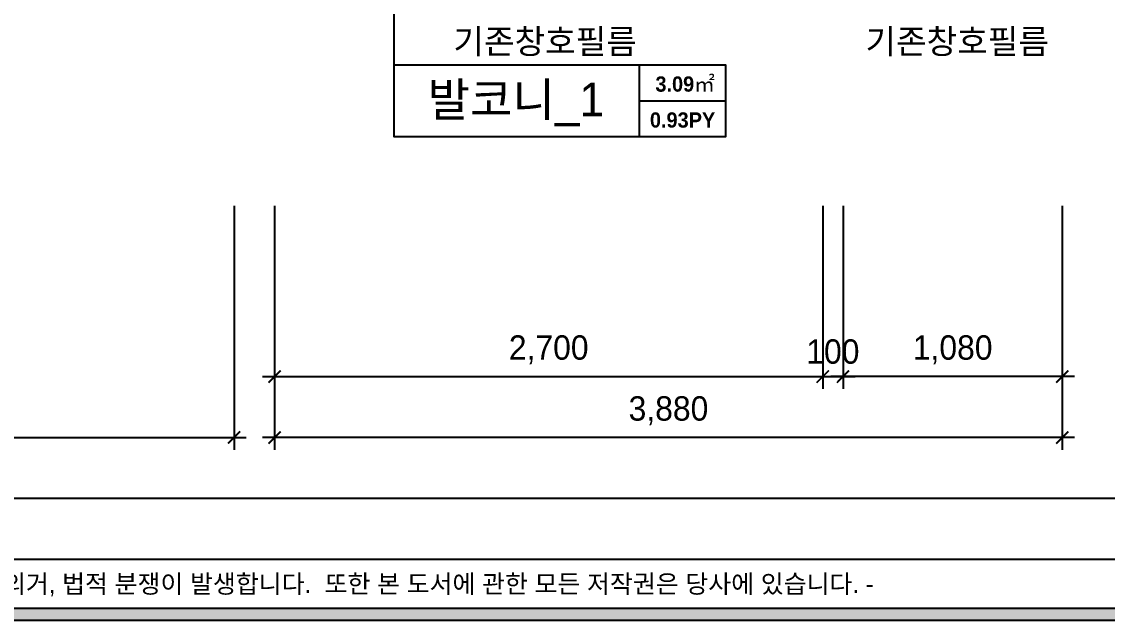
# Model space of a CAD drawing. Header units: millimetres. Extents: x 118028 to 193504, y 42792 to 96100.
# Drawn here: x 154105 to 159453, y 78006 to 80927 of the extents above; entities that cross this region are included whole.
import ezdxf
from ezdxf.enums import TextEntityAlignment as Align

# ---------------------------------------------------------------- set-up
doc = ezdxf.new("R2010")
doc.units = ezdxf.units.MM
doc.header["$LTSCALE"] = 30
doc.header["$PDMODE"] = 3
doc.layers.get('DEFPOINTS').update_dxf_attribs({"color": 248})
for name, color, linetype in [('0-ELC TEXT', 7, 'Continuous'), ('03-TEXT', 3, 'Continuous'), ('07-DIM WAL', 5, 'Continuous'), ('FORM(YOURNAME)-1', 1, 'Continuous'), ('FORM(YOURNAME)-11', 1, 'Continuous')]:
    doc.layers.add(name, color=color, linetype=linetype)
doc.styles.add('HY 울릉도 L', font='')
doc.styles.add('YOURNAME', font='HY울릉도M.TTF')
doc.styles.add('넥슨고딕', font='NEXONLv1GothicBold.ttf')
doc.styles.add('코레일둥고', font='Korail_Round_Gothic_Medium.ttf')
doc.styles.get('HY 울릉도 L').set_extended_font_data('HY울릉도L')
doc.dimstyles.new('60', dxfattribs={"dimscale": 60, "dimtxt": 2, "dimasz": 1, "dimexe": 1, "dimexo": 1, "dimgap": 1, "dimtad": 1, "dimdec": 0, "dimrnd": 0.05, "dimdsep": 46, "dimlunit": 6, "dimtxsty": 'HY 울릉도 L', "dimblk": 'ARCHTICK', "dimcen": 2.5, "dimdle": 1, "dimclrd": 133, "dimclre": 133, "dimclrt": 30, "dimadec": 0, "dimazin": 0, "dimtfac": 1, "dimtdec": 0, "dimtix": 1, "dimtmove": 2, "dimatfit": 3, "dimldrblk": 'ARCHTICK', "dimfxl": 1, "dimlwd": -1, "dimlwe": -1, "dimarcsym": 0})

# ---------------------------------------------------------------- blocks, each defined once
blk = doc.blocks.new('FORM-ELEVATION')
at = {"layer": 'FORM(YOURNAME)-11'}
h = blk.add_hatch(color=256, dxfattribs=at)
h.dxf.hatch_style = 1
h.paths.add_polyline_path([(-10309, 35708), (71691, 35708), (71691, 35508), (-10309, 35508)])
h.paths.add_polyline_path([(-10309, -21492), (71691, -21492), (71691, -21692), (-10309, -21692)])
at = {"layer": 'DEFPOINTS', "color": 158}
blk.add_line((62481, -20692), (-10309, -20692), dxfattribs=at)
blk.add_lwpolyline([(-8309, 33708), (61071, 33708), (61071, -19692), (-8309, -19692)], close=True, dxfattribs=at)
at = {"layer": 'FORM(YOURNAME)-11'}
blk.add_lwpolyline([(-10309, -21492), (71691, -21492), (71691, -21692), (-10309, -21692)], close=True, dxfattribs=at)
at = {"layer": 'FORM(YOURNAME)-11', "color": 1, "style": 'YOURNAME'}
blk.add_text("- 본 도서는 어떠한 경우에도 무단으로 도용할 수 없으며 도용시 '지적재산권' 보호에 관한 법률에 의거, 법적 분쟁이 발생합니다.  또한 본 도서에 관한 모든 저작권은 당사에 있습니다. -", height=300, dxfattribs=at).set_placement((28146, -21092), align=Align.MIDDLE_CENTER)
at = {"layer": 'FORM(YOURNAME)-11', "color": 3, "style": 'YOURNAME'}
for tag, height, p in [('1', 451, (71041, -1219)), ('2', 451, (71041, -1863)), ('3', 451, (71041, -3150)), ('4', 451, (71041, -5081)), ('5', 515, (71041, -7398)), ('6', 515, (71041, -9650)), ('7', 515, (71041, -11903)), ('8', 515, (71041, -14155)), ('9', 515, (71041, -16408)), ('10', 515, (66791, -18596)), ('11', 515, (71041, -18660)), ('12', 515, (66791, -20848)), ('13', 515, (71041, -20848))]:
    blk.add_attdef(tag, text='', height=height, dxfattribs=at).set_placement(p, align=Align.MIDDLE_RIGHT)
blk = doc.blocks.new('_ArchTick')
at = {"color": 0, "linetype": 'ByBlock', "const_width": 0.15}
blk.add_lwpolyline([(-0.5, -0.5), (0.5, 0.5)], dxfattribs=at)
blk = doc.blocks.new('*D38')
at = {"layer": '07-DIM WAL', "color": 133, "transparency": 16777216}
for p, q in [((155351.4, 80020.3), (155351.4, 78820.3)), ((159231.4, 80020.3), (159231.4, 78820.3)), ((159291.4, 78880.3), (155291.4, 78880.3))]:
    blk.add_line(p, q, dxfattribs=at)
at = {"layer": 'DEFPOINTS', "color": 0, "transparency": 16777216}
for p in [(155351.4, 80080.3), (159231.4, 80080.3), (155351.4, 78880.3)]:
    blk.add_point(p, dxfattribs=at)
at = {"layer": '07-DIM WAL', "color": 133, "transparency": 16777216, "xscale": 60, "yscale": 60, "zscale": 60, "rotation": 180}
blk.add_blockref('_ArchTick', (155351.4, 78880.3), dxfattribs=at)
at = {"layer": '07-DIM WAL', "color": 133, "transparency": 16777216, "xscale": 60, "yscale": 60, "zscale": 60}
blk.add_blockref('_ArchTick', (159231.4, 78880.3), dxfattribs=at)
at = {"layer": '07-DIM WAL', "color": 30, "transparency": 16777216, "insert": (157291.4, 79012.3), "char_height": 120, "attachment_point": 5, "style": 'HY 울릉도 L'}
blk.add_mtext('3,880', dxfattribs=at)
blk = doc.blocks.new('*D39')
at = {"layer": '07-DIM WAL', "color": 133, "transparency": 16777216}
for p, q in [((155351.4, 80020.3), (155351.4, 79120.3)), ((158051.4, 80020.3), (158051.4, 79120.3)), ((155291.4, 79180.3), (158111.4, 79180.3))]:
    blk.add_line(p, q, dxfattribs=at)
at = {"layer": 'DEFPOINTS', "color": 0, "transparency": 16777216}
for p in [(155351.4, 80080.3), (158051.4, 80080.3), (158051.4, 79180.3)]:
    blk.add_point(p, dxfattribs=at)
at = {"layer": '07-DIM WAL', "color": 133, "transparency": 16777216, "xscale": 60, "yscale": 60, "zscale": 60, "rotation": 180}
blk.add_blockref('_ArchTick', (155351.4, 79180.3), dxfattribs=at)
at = {"layer": '07-DIM WAL', "color": 133, "transparency": 16777216, "xscale": 60, "yscale": 60, "zscale": 60}
blk.add_blockref('_ArchTick', (158051.4, 79180.3), dxfattribs=at)
at = {"layer": '07-DIM WAL', "color": 30, "transparency": 16777216, "insert": (156701.4, 79312.2), "char_height": 120, "attachment_point": 5, "style": 'HY 울릉도 L'}
blk.add_mtext('2,700', dxfattribs=at)
blk = doc.blocks.new('*D40')
at = {"layer": '07-DIM WAL', "color": 133, "transparency": 16777216}
for p, q in [((158051.4, 80020.3), (158051.4, 79120.3)), ((158151.4, 80020.3), (158151.4, 79120.3)), ((157991.4, 79180.3), (158211.4, 79180.3))]:
    blk.add_line(p, q, dxfattribs=at)
at = {"layer": 'DEFPOINTS', "color": 0, "transparency": 16777216}
for p in [(158051.4, 80080.3), (158151.4, 80080.3), (158151.4, 79180.3)]:
    blk.add_point(p, dxfattribs=at)
at = {"layer": '07-DIM WAL', "color": 133, "transparency": 16777216, "xscale": 60, "yscale": 60, "zscale": 60}
blk.add_blockref('_ArchTick', (158051.4, 79180.3), dxfattribs=at)
at = {"layer": '07-DIM WAL', "color": 133, "transparency": 16777216, "xscale": 60, "yscale": 60, "zscale": 60, "rotation": 180}
blk.add_blockref('_ArchTick', (158151.4, 79180.3), dxfattribs=at)
at = {"layer": '07-DIM WAL', "color": 30, "transparency": 16777216, "insert": (158101.4, 79302.8), "char_height": 120, "attachment_point": 5, "style": 'HY 울릉도 L'}
blk.add_mtext('100', dxfattribs=at)
blk = doc.blocks.new('*D41')
at = {"layer": '07-DIM WAL', "color": 133, "transparency": 16777216}
for p, q in [((158151.4, 80020.3), (158151.4, 79120.3)), ((159231.4, 80020.3), (159231.4, 79120.3)), ((159291.4, 79180.3), (158091.4, 79180.3))]:
    blk.add_line(p, q, dxfattribs=at)
at = {"layer": 'DEFPOINTS', "color": 0, "transparency": 16777216}
for p in [(158151.4, 80080.3), (159231.4, 80080.3), (158151.4, 79180.3)]:
    blk.add_point(p, dxfattribs=at)
at = {"layer": '07-DIM WAL', "color": 133, "transparency": 16777216, "xscale": 60, "yscale": 60, "zscale": 60, "rotation": 180}
blk.add_blockref('_ArchTick', (158151.4, 79180.3), dxfattribs=at)
at = {"layer": '07-DIM WAL', "color": 133, "transparency": 16777216, "xscale": 60, "yscale": 60, "zscale": 60}
blk.add_blockref('_ArchTick', (159231.4, 79180.3), dxfattribs=at)
at = {"layer": '07-DIM WAL', "color": 30, "transparency": 16777216, "insert": (158691.4, 79312.2), "char_height": 120, "attachment_point": 5, "style": 'HY 울릉도 L'}
blk.add_mtext('1,080', dxfattribs=at)
blk = doc.blocks.new('*D64')
at = {"layer": '07-DIM WAL', "color": 133, "transparency": 16777216}
for p, q in [((150396.4, 80020.3), (150396.4, 78820.3)), ((155151.4, 80020.3), (155151.4, 78820.3)), ((150336.4, 78880.3), (155211.4, 78880.3))]:
    blk.add_line(p, q, dxfattribs=at)
at = {"layer": 'DEFPOINTS', "color": 0, "transparency": 16777216}
for p in [(150396.4, 80080.3), (155151.4, 80080.3), (155151.4, 78880.3)]:
    blk.add_point(p, dxfattribs=at)
at = {"layer": '07-DIM WAL', "color": 133, "transparency": 16777216, "xscale": 60, "yscale": 60, "zscale": 60, "rotation": 180}
blk.add_blockref('_ArchTick', (150396.4, 78880.3), dxfattribs=at)
at = {"layer": '07-DIM WAL', "color": 133, "transparency": 16777216, "xscale": 60, "yscale": 60, "zscale": 60}
blk.add_blockref('_ArchTick', (155151.4, 78880.3), dxfattribs=at)
at = {"layer": '07-DIM WAL', "color": 30, "transparency": 16777216, "insert": (152773.9, 79010.9), "char_height": 120, "attachment_point": 5, "style": 'HY 울릉도 L'}
blk.add_mtext('4,755', dxfattribs=at)

msp = doc.modelspace()

# ---------------------------------------------------------------- linework, layer by layer
at = {"layer": '0-ELC TEXT'}
for p, q in [((155940.8, 80714.3), (155940.8, 81876.6)), ((157148, 80360.5), (157148, 80714.3)), ((157148, 80537.4), (157572.7, 80537.4))]:
    msp.add_line(p, q, dxfattribs=at)
msp.add_lwpolyline([(155940.8, 80714.3), (157572.7, 80714.3), (157572.7, 80360.5), (155940.8, 80360.5)], close=True, dxfattribs=at)

# ---------------------------------------------------------------- block references
at = {"layer": 'FORM(YOURNAME)-1', "xscale": 0.3, "yscale": 0.3, "zscale": 0.3}
msp.add_blockref('FORM-ELEVATION', (145297, 84487.8), dxfattribs=at)

# ---------------------------------------------------------------- texts
at = {"layer": '0-ELC TEXT', "style": '코레일둥고'}
for p in [(156231.9, 80769.5), (158261.9, 80769.5)]:
    msp.add_text('기존창호필름', height=120, dxfattribs=at).set_placement(p)
at = {"layer": '03-TEXT'}
for s, height, style, p in [('발코니_1', 166.67, '코레일둥고', (156539.5, 80460.8)), ('3.09㎡', 75, '넥슨고딕', (157373.7, 80582.5)), ('0.93PY', 75, '넥슨고딕', (157360.9, 80405.6))]:
    msp.add_text(s, height=height, dxfattribs=dict(at, style=style)).set_placement(p, align=Align.CENTER)

# ---------------------------------------------------------------- dimensions: what is measured, and where the dimension line sits
at = {"layer": '07-DIM WAL'}
for base, p1, p2, picture, middle in [((155151.4, 78880.3), (150396.4, 80080.3), (155151.4, 80080.3), '*D64', (152773.9, 79010.9)), ((155351.4, 78880.3), (159231.4, 80080.3), (155351.4, 80080.3), '*D38', (157291.4, 79012.3)), ((158051.4, 79180.3), (155351.4, 80080.3), (158051.4, 80080.3), '*D39', (156701.4, 79312.2)), ((158151.4, 79180.3), (158051.4, 80080.3), (158151.4, 80080.3), '*D40', (158101.4, 79302.8)), ((158151.4, 79180.3), (159231.4, 80080.3), (158151.4, 80080.3), '*D41', (158691.4, 79312.2))]:
    dim = msp.add_linear_dim(base=base, p1=p1, p2=p2, dimstyle='60', dxfattribs=at)
    dim.commit()
    dim.dimension.update_dxf_attribs({"geometry": picture, "text_midpoint": middle})

doc.saveas('drawing.dxf')
